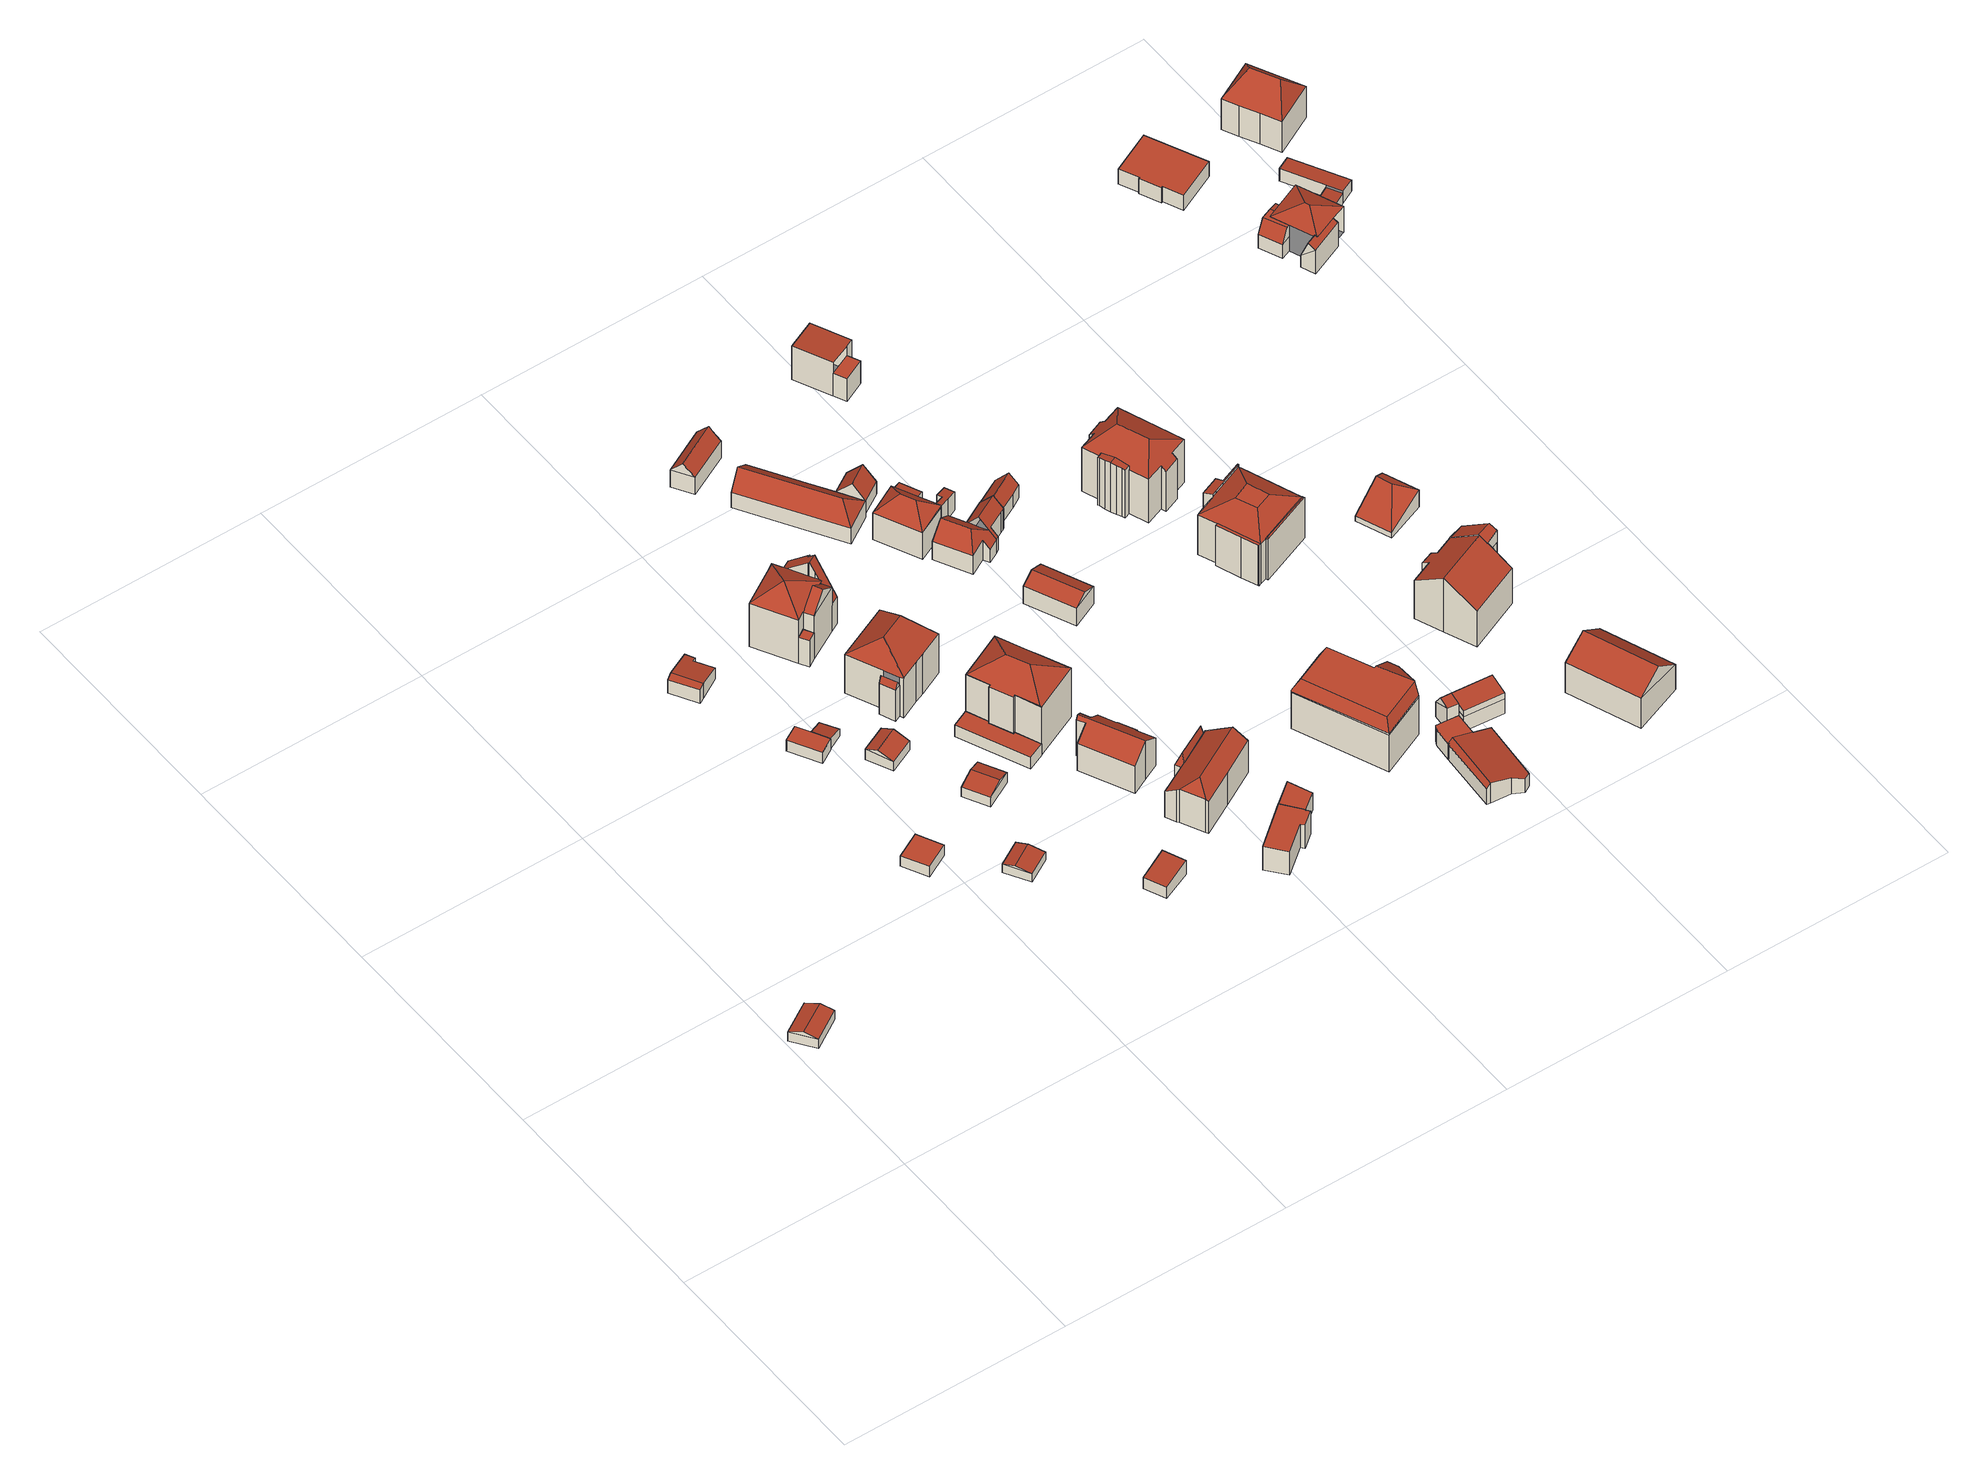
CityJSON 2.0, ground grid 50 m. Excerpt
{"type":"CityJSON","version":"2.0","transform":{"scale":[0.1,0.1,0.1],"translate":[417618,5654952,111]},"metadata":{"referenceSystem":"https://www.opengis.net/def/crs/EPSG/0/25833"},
"CityObjects":{
"building1":{"type":"Building","attributes":{"Dachtyp_tdc":"tdcGableRoof","Gemeindeschluessel":14612000,"Dachneigung":17.39,"QualitaetDacherkennung":81,"Geometrietyp2DReferenz":"3000","measuredHeight":3.39,"function":"31001_9998","roofType":"3100"},"geometry":[{"type":"Solid","lod":"2","boundaries":[[[[0,1,2,3]],[[1,4,5,2]],[[4,6,7,5]],[[6,0,3,7]],[[4,1,8]],[[0,6,9]],[[1,0,9,8]],[[6,4,8,9]],[[3,2,5,7]]]],"semantics":{"surfaces":[{"type":"WallSurface"},{"type":"RoofSurface"},{"type":"GroundSurface"}],"values":[[0,0,0,0,0,0,1,1,2]]}}]},
"building2":{"type":"Building","attributes":{"Dachtyp_tdc":"tdcPolyFlatRoof","Gemeindeschluessel":14612000,"Dachneigung":0,"QualitaetDacherkennung":57,"Geometrietyp2DReferenz":"3000","measuredHeight":2.81,"function":"31001_9998","roofType":"1000"},"geometry":[{"type":"Solid","lod":"2","boundaries":[[[[10,11,12,13]],[[11,14,15,12]],[[14,16,17,15]],[[16,10,13,17]],[[16,14,11,10]],[[13,12,15,17]]]],"semantics":{"surfaces":[{"type":"WallSurface"},{"type":"RoofSurface"},{"type":"GroundSurface"}],"values":[[0,0,0,0,1,2]]}}]},
"building3":{"type":"Building","attributes":{"Dachtyp_tdc":"tdcGableRoof","Gemeindeschluessel":14612000,"Dachneigung":11,"QualitaetDacherkennung":63,"Geometrietyp2DReferenz":"3000","measuredHeight":4.03,"function":"31001_9998","roofType":"3100"},"geometry":[{"type":"Solid","lod":"2","boundaries":[[[[18,19,20,21]],[[19,22,23,20]],[[22,24,25,23]],[[24,26,27,25]],[[26,28,29,27]],[[28,30,31,29]],[[30,32,33,31]],[[32,18,21,33]],[[28,26,24,22,19,18]],[[18,32,30,28]],[[21,20,23,25,27,29,31,33]]]],"semantics":{"surfaces":[{"type":"WallSurface"},{"type":"RoofSurface"},{"type":"GroundSurface"}],"values":[[0,0,0,0,0,0,0,0,1,1,2]]}}]},
"building4":{"type":"Building","attributes":{"Dachtyp_tdc":"tdcPolyFlatRoof","Gemeindeschluessel":14612000,"Dachneigung":0,"QualitaetDacherkennung":0,"Geometrietyp2DReferenz":"3000","BezugspunktDach":"2000","measuredHeight":3,"function":"31001_9998"},"geometry":[{"type":"MultiSurface","lod":"2","boundaries":[[[34,35,36,37,38]],[[38,37,39,40]],[[37,36,41,39]],[[36,35,42,41]],[[35,34,43,42]],[[34,38,40,43]],[[40,39,41,42,43]]],"semantics":{"surfaces":[{"type":"RoofSurface"},{"type":"WallSurface"},{"type":"GroundSurface"}],"values":[0,1,1,1,1,1,2]}}]},
"building5":{"type":"Building","attributes":{"Gemeindeschluessel":14612000,"Dachtyp_tdc":"tdcGableRoof","Dachneigung":10.53,"QualitaetDacherkennung":36,"Geometrietyp2DReferenz":"3000","measuredHeight":2.8,"function":"31001_9998","roofType":"3100"},"geometry":[{"type":"Solid","lod":"2","boundaries":[[[[44,45,46,47]],[[45,48,49,46]],[[48,50,51,49]],[[50,44,47,51]],[[48,45,52]],[[44,50,53]],[[45,44,53,52]],[[50,48,52,53]],[[47,46,49,51]]]],"semantics":{"surfaces":[{"type":"WallSurface"},{"type":"RoofSurface"},{"type":"GroundSurface"}],"values":[[0,0,0,0,0,0,1,1,2]]}}]},
"building6":{"type":"Building","attributes":{"Dachtyp_tdc":"tdcPolyFlatRoof","Gemeindeschluessel":14612000,"Dachneigung":16.81,"QualitaetDacherkennung":80,"Geometrietyp2DReferenz":"3000","measuredHeight":2.91,"function":"31001_9998","roofType":"2100"},"geometry":[{"type":"Solid","lod":"2","boundaries":[[[[54,55,56,57]],[[55,58,59,56]],[[58,60,61,59]],[[60,54,57,61]],[[60,58,55,54]],[[57,56,59,61]]]],"semantics":{"surfaces":[{"type":"WallSurface"},{"type":"RoofSurface"},{"type":"GroundSurface"}],"values":[[0,0,0,0,1,2]]}}]},
"building7":{"type":"Building","attributes":{"Dachtyp_tdc":"tdcGableRoof","Gemeindeschluessel":14612000,"Dachneigung":22.8,"QualitaetDacherkennung":44,"Geometrietyp2DReferenz":"3000","measuredHeight":3.9,"function":"31001_9998","roofType":"3100"},"geometry":[{"type":"Solid","lod":"2","boundaries":[[[[62,63,64,65]],[[63,66,67,64]],[[66,68,69,67]],[[68,62,65,69]],[[66,63,70]],[[62,68,71]],[[63,62,71,70]],[[68,66,70,71]],[[65,64,67,69]]]],"semantics":{"surfaces":[{"type":"WallSurface"},{"type":"RoofSurface"},{"type":"GroundSurface"}],"values":[[0,0,0,0,0,0,1,1,2]]}}]},
"building8":{"type":"Building","attributes":{"Dachtyp_tdc":"tdcGableRoof","Gemeindeschluessel":14612000,"Dachneigung":14.69,"QualitaetDacherkennung":75,"Geometrietyp2DReferenz":"3000","measuredHeight":3.52,"function":"31001_9998","roofType":"3100"},"geometry":[{"type":"Solid","lod":"2","boundaries":[[[[72,73,74,75]],[[73,76,77,74]],[[76,78,79,77]],[[78,72,75,79]],[[76,73,80]],[[72,78,81]],[[73,72,81,80]],[[78,76,80,81]],[[75,74,77,79]]]],"semantics":{"surfaces":[{"type":"WallSurface"},{"type":"RoofSurface"},{"type":"GroundSurface"}],"values":[[0,0,0,0,0,0,1,1,2]]}}]},
"building9":{"type":"Building","attributes":{"Dachtyp_tdc":"tdcPolyFlatRoof","Gemeindeschluessel":14612000,"Dachneigung":6.53,"QualitaetDacherkennung":63,"Geometrietyp2DReferenz":"3000","measuredHeight":3.85,"function":"31001_9998","roofType":"2100"},"geometry":[{"type":"Solid","lod":"2","boundaries":[[[[82,83,84,85]],[[83,86,87,84]],[[86,88,89,87]],[[88,82,85,89]],[[88,86,83,82]],[[85,84,87,89]]]],"semantics":{"surfaces":[{"type":"WallSurface"},{"type":"RoofSurface"},{"type":"GroundSurface"}],"values":[[0,0,0,0,1,2]]}}]},
"building10":{"type":"Building","attributes":{"Dachtyp_tdc":"tdcPolyFlatRoof","Gemeindeschluessel":14612000,"Dachneigung":0,"QualitaetDacherkennung":29,"Geometrietyp2DReferenz":"3000","measuredHeight":7.11,"function":"31001_9998","roofType":"1000"},"geometry":[{"type":"Solid","lod":"2","boundaries":[[[[90,91,92,93]],[[91,94,95,92]],[[94,96,97,95]],[[96,90,93,97]],[[96,94,91,90]],[[93,92,95,97]]]],"semantics":{"surfaces":[{"type":"WallSurface"},{"type":"RoofSurface"},{"type":"GroundSurface"}],"values":[[0,0,0,0,1,2]]}}]},
"building11":{"type":"Building","attributes":{"Gemeindeschluessel":14612000,"Geometrietyp2DReferenz":"3000","function":"31001_9998","roofType":"9999"},"children":["building11-1","building11-2","building11-3"]},
"building11-1":{"type":"BuildingPart","attributes":{"Dachtyp_tdc":"tdcGableRoof","Dachneigung":63.94,"QualitaetDacherkennung":24,"Geometrietyp2DReferenz":"3000","measuredHeight":16.42,"roofType":"3100"},"parents":["building11"],"geometry":[{"type":"MultiSurface","lod":"2","boundaries":[[[98,99,100,101]],[[99,102,103,100]],[[102,104,105,103]],[[104,106,107,105]],[[108,109,110,111]],[[109,98,101,110]],[[112,113,114,106,104,102]],[[102,99,98,109,108,115,112]],[[101,100,103,105,107,116,117,111,110]]],"semantics":{"surfaces":[{"type":"WallSurface"},{"type":"RoofSurface"},{"type":"GroundSurface"}],"values":[0,0,0,0,0,0,1,1,2]}}]},
"building11-2":{"type":"BuildingPart","attributes":{"Dachtyp_tdc":"tdcTentRoof","Dachneigung":27.92,"QualitaetDacherkennung":42,"Geometrietyp2DReferenz":"3000","measuredHeight":15.48,"roofType":"3500"},"parents":["building11"],"geometry":[{"type":"MultiSurface","lod":"2","boundaries":[[[118,119,120,121]],[[119,122,123,120]],[[122,124,108,111,123]],[[125,126,92,95,127]],[[126,118,121,92]],[[118,126,128]],[[122,119,118,128]],[[129,113,130,115,124,122,128]],[[126,125,131,132,129,128]],[[121,120,123,111,117,116,95,92]]],"semantics":{"surfaces":[{"type":"WallSurface"},{"type":"RoofSurface"},{"type":"GroundSurface"}],"values":[0,0,0,0,0,1,1,1,1,2]}}]},
"building11-3":{"type":"BuildingPart","attributes":{"Dachtyp_tdc":"tdcGableRoof","Dachneigung":40.7,"QualitaetDacherkennung":49,"Geometrietyp2DReferenz":"3000","measuredHeight":14.95,"roofType":"3100"},"parents":["building11"],"geometry":[{"type":"MultiSurface","lod":"2","boundaries":[[[133,127,95,97]],[[134,133,97,107,106]],[[133,134,135]],[[127,133,135,136,131]],[[134,137,132,136,135]],[[97,95,116,107]]],"semantics":{"surfaces":[{"type":"WallSurface"},{"type":"RoofSurface"},{"type":"GroundSurface"}],"values":[0,0,0,1,1,2]}}]},
"building12":{"type":"Building","attributes":{"Dachtyp_tdc":"tdcPolyFlatRoof","Gemeindeschluessel":14612000,"Dachneigung":0,"QualitaetDacherkennung":62,"Geometrietyp2DReferenz":"3000","measuredHeight":3.08,"function":"31001_9998","roofType":"1000"},"geometry":[{"type":"Solid","lod":"2","boundaries":[[[[138,139,140,141]],[[139,142,143,140]],[[142,144,145,143]],[[144,146,147,145]],[[146,148,149,147]],[[148,150,151,149]],[[150,152,153,151]],[[152,138,141,153]],[[152,150,148,146,144,142,139,138]],[[141,140,143,145,147,149,151,153]]]],"semantics":{"surfaces":[{"type":"WallSurface"},{"type":"RoofSurface"},{"type":"GroundSurface"}],"values":[[0,0,0,0,0,0,0,0,1,2]]}}]},
"building13":{"type":"Building","attributes":{"Gemeindeschluessel":14612000,"Geometrietyp2DReferenz":"3000","function":"31001_9998","roofType":"9999"},"children":["building13-1","building13-2"]},
"building13-1":{"type":"BuildingPart","attributes":{"Dachtyp_tdc":"tdcFreeFormRoof","Dachneigung":63.23,"QualitaetDacherkennung":19,"Geometrietyp2DReferenz":"3000","measuredHeight":9.74,"roofType":"5000"},"parents":["building13"],"geometry":[{"type":"MultiSurface","lod":"2","boundaries":[[[154,155,156,157]],[[155,158,159,156]],[[158,160,161,159]],[[162,158,155,163]],[[154,160,162,163]],[[158,162,160]],[[154,163,155]],[[156,159,161,157]]],"semantics":{"surfaces":[{"type":"WallSurface"},{"type":"RoofSurface"},{"type":"GroundSurface"}],"values":[0,0,0,1,1,0,0,2]}}]},
"building13-2":{"type":"BuildingPart","attributes":{"Dachtyp_tdc":"tdcHipRoof","Dachneigung":37.98,"QualitaetDacherkennung":65,"Geometrietyp2DReferenz":"3000","measuredHeight":15.28,"roofType":"3200"},"parents":["building13"],"geometry":[{"type":"MultiSurface","lod":"2","boundaries":[[[164,165,157,166]],[[165,154,157]],[[167,161,160]],[[167,168,169,161]],[[168,170,171,169]],[[170,172,173,171]],[[172,174,175,173]],[[174,176,177,175]],[[176,164,166,177]],[[168,167,165,164,178]],[[172,170,179]],[[164,176,174,172,179,178]],[[166,157,161,169,171,173,175,177]],[[170,168,178,179]]],"semantics":{"surfaces":[{"type":"WallSurface"},{"type":"RoofSurface"},{"type":"GroundSurface"}],"values":[0,0,0,0,0,0,0,0,0,1,1,1,2,1]}}]},
"building14":{"type":"Building","attributes":{"Dachtyp_tdc":"tdcFreeFormRoof","Gemeindeschluessel":14612000,"Dachneigung":30.88,"QualitaetDacherkennung":54,"Geometrietyp2DReferenz":"3000","measuredHeight":16.3,"function":"31001_9998","roofType":"5000"},"geometry":[{"type":"Solid","lod":"2","boundaries":[[[[180,181,182]],[[183,184,185]],[[186,187,188]],[[189,190,191,192,193,194,195,196,197,198,199,200,201]],[[202,187,190,189]],[[187,186,191,190]],[[186,203,192,191]],[[203,204,193,192]],[[204,205,194,193]],[[205,206,195,194]],[[206,207,196,195]],[[207,181,197,196]],[[181,180,198,197]],[[180,184,199,198]],[[184,183,200,199]],[[183,208,201,200]],[[208,202,189,201]],[[209,206,205,204,203,186,188]],[[180,182,210,185,184]],[[208,183,185,210,209,188,187,202]],[[181,207,206,209,210,182]]]],"semantics":{"surfaces":[{"type":"WallSurface"},{"type":"GroundSurface"},{"type":"RoofSurface"}],"values":[[0,0,0,1,0,0,0,0,0,0,0,0,0,0,0,0,0,2,2,2,2]]}}]},
"building15":{"type":"Building","attributes":{"Dachtyp_tdc":"tdcGableRoof","Gemeindeschluessel":14612000,"Dachneigung":36.95,"QualitaetDacherkennung":58,"Geometrietyp2DReferenz":"3000","measuredHeight":10.28,"function":"31001_9998","roofType":"3100"},"geometry":[{"type":"Solid","lod":"2","boundaries":[[[[211,212,213,214]],[[212,215,216,213]],[[215,217,218,216]],[[217,219,220,218]],[[219,221,222,220]],[[221,223,224,222]],[[223,225,226,224]],[[225,227,228,226]],[[227,229,230,228]],[[229,231,232,230]],[[231,233,234,232]],[[233,235,236,234]],[[235,237,238,236]],[[237,239,240,238]],[[239,211,214,240]],[[235,233,231,229,227,225]],[[225,223,221,219,217,215,212,211,239,237,235]],[[214,213,216,218,220,222,224,226,228,230,232,234,236,238,240]]]],"semantics":{"surfaces":[{"type":"WallSurface"},{"type":"RoofSurface"},{"type":"GroundSurface"}],"values":[[0,0,0,0,0,0,0,0,0,0,0,0,0,0,0,1,1,2]]}}]},
"building16":{"type":"Building","attributes":{"Dachtyp_tdc":"tdcPolyFlatRoof","Gemeindeschluessel":14612000,"Dachneigung":0,"QualitaetDacherkennung":79,"Geometrietyp2DReferenz":"3000","measuredHeight":6.33,"function":"31001_9998","roofType":"1000"},"geometry":[{"type":"Solid","lod":"2","boundaries":[[[[241,242,243,244]],[[242,245,246,243]],[[245,247,248,246]],[[247,249,250,248]],[[249,251,252,250]],[[251,253,254,252]],[[253,255,256,254]],[[255,241,244,256]],[[255,253,251,249,247,245,242,241]],[[244,243,246,248,250,252,254,256]]]],"semantics":{"surfaces":[{"type":"WallSurface"},{"type":"RoofSurface"},{"type":"GroundSurface"}],"values":[[0,0,0,0,0,0,0,0,1,2]]}}]},
"building17":{"type":"Building","attributes":{"Dachtyp_tdc":"tdcGableAndHippedGRoof","Gemeindeschluessel":14612000,"Dachneigung":33.5,"QualitaetDacherkennung":48,"Geometrietyp2DReferenz":"3000","measuredHeight":10.66,"function":"31001_9998","roofType":"9999"},"geometry":[{"type":"Solid","lod":"2","boundaries":[[[[257,258,259,260]],[[258,261,262,259]],[[261,263,264,262]],[[263,265,266,264]],[[265,267,268,266]],[[267,269,270,268]],[[269,271,272,270]],[[271,273,274,272]],[[273,275,276,274]],[[275,277,278,276]],[[277,257,260,278]],[[273,271,279]],[[271,269,267,265,263,279]],[[263,261,258,257,277,275,273,279]],[[260,259,262,264,266,268,270,272,274,276,278]]]],"semantics":{"surfaces":[{"type":"WallSurface"},{"type":"RoofSurface"},{"type":"GroundSurface"}],"values":[[0,0,0,0,0,0,0,0,0,0,0,1,1,1,2]]}}]},
"building18":{"type":"Building","attributes":{"Dachtyp_tdc":"tdcFreeFormRoof","Gemeindeschluessel":14612000,"Dachneigung":69.47,"QualitaetDacherkennung":16,"Geometrietyp2DReferenz":"3000","measuredHeight":7.07,"function":"31001_9998","roofType":"5000"},"geometry":[{"type":"Solid","lod":"2","boundaries":[[[[280,281,282,283]],[[281,284,285,282]],[[284,286,287,285]],[[286,280,283,287]],[[288,286,284]],[[289,288,284,281]],[[289,281,280]],[[288,289,280,286]],[[283,282,285,287]]]],"semantics":{"surfaces":[{"type":"WallSurface"},{"type":"RoofSurface"},{"type":"GroundSurface"}],"values":[[0,0,0,0,0,1,1,1,2]]}}]},
"building19":{"type":"Building","attributes":{"Dachtyp_tdc":"tdcPolyFlatRoof","Gemeindeschluessel":14612000,"Dachneigung":0,"QualitaetDacherkennung":73,"Geometrietyp2DReferenz":"3000","measuredHeight":4.65,"function":"31001_9998","roofType":"1000"},"geometry":[{"type":"Solid","lod":"2","boundaries":[[[[290,291,292,293]],[[291,294,295,292]],[[294,296,297,295]],[[296,290,293,297]],[[296,294,291,290]],[[293,292,295,297]]]],"semantics":{"surfaces":[{"type":"WallSurface"},{"type":"RoofSurface"},{"type":"GroundSurface"}],"values":[[0,0,0,0,1,2]]}}]},
"building20":{"type":"Building","attributes":{"Dachtyp_tdc":"tdcFreeFormRoof","Gemeindeschluessel":14612000,"Dachneigung":47.33,"QualitaetDacherkennung":74,"Geometrietyp2DReferenz":"3000","measuredHeight":7.15,"function":"31001_9998","roofType":"5000"},"geometry":[{"type":"Solid","lod":"2","boundaries":[[[[298,299,300,301]],[[299,302,303,300]],[[302,304,305,303]],[[304,306,307,305]],[[306,298,301,307]],[[308,309,299,298]],[[306,304,302,309,308]],[[302,299,309]],[[298,306,308]],[[301,300,303,305,307]]]],"semantics":{"surfaces":[{"type":"WallSurface"},{"type":"RoofSurface"},{"type":"GroundSurface"}],"values":[[0,0,0,0,0,1,1,0,0,2]]}}]},
"building21":{"type":"Building","attributes":{"Dachtyp_tdc":"tdcFreeFormRoof","Gemeindeschluessel":14612000,"Dachneigung":40.82,"QualitaetDacherkennung":77,"Geometrietyp2DReferenz":"3000","measuredHeight":7.96,"function":"31001_9998","roofType":"5000"},"geometry":[{"type":"Solid","lod":"2","boundaries":[[[[310,311,312,313]],[[311,314,315,312]],[[314,316,317,315]],[[316,318,319,317]],[[318,320,321,319]],[[320,322,323,321]],[[322,310,313,323]],[[320,324,322]],[[324,320,318,316,314,311,325]],[[322,324,325,310]],[[311,310,325]],[[313,312,315,317,319,321,323]]]],"semantics":{"surfaces":[{"type":"WallSurface"},{"type":"RoofSurface"},{"type":"GroundSurface"}],"values":[[0,0,0,0,0,0,0,1,1,1,0,2]]}}]},
"building22":{"type":"Building","attributes":{"Dachtyp_tdc":"tdcFreeFormRoof","Gemeindeschluessel":14612000,"Dachneigung":36.44,"QualitaetDacherkennung":80,"Geometrietyp2DReferenz":"3000","measuredHeight":10.14,"function":"31001_9998","roofType":"5000"},"geometry":[{"type":"Solid","lod":"2","boundaries":[[[[326,327,328,329]],[[327,330,331,328]],[[330,332,333,331]],[[332,334,335,333]],[[334,336,337,335]],[[336,326,329,337]],[[338,336,339]],[[340,341,342,334]],[[334,342,339,336]],[[342,341,343,344,338,339]],[[326,338,344,327]],[[327,344,343,330]],[[330,343,341,340,332]],[[332,340,334]],[[336,338,326]],[[329,328,331,333,335,337]]]],"semantics":{"surfaces":[{"type":"WallSurface"},{"type":"RoofSurface"},{"type":"GroundSurface"}],"values":[[0,0,0,0,0,0,1,1,1,1,0,0,0,0,0,2]]}}]},
"building23":{"type":"Building","attributes":{"Dachtyp_tdc":"tdcGableRoof","Gemeindeschluessel":14612000,"Dachneigung":47.42,"QualitaetDacherkennung":78,"Geometrietyp2DReferenz":"3000","measuredHeight":6.82,"function":"31001_9998","roofType":"3100"},"geometry":[{"type":"Solid","lod":"2","boundaries":[[[[345,346,347,348]],[[346,349,350,347]],[[349,351,352,350]],[[351,345,348,352]],[[349,346,353]],[[345,351,354]],[[346,345,354,353]],[[351,349,353,354]],[[348,347,350,352]]]],"semantics":{"surfaces":[{"type":"WallSurface"},{"type":"RoofSurface"},{"type":"GroundSurface"}],"values":[[0,0,0,0,0,0,1,1,2]]}}]},
"building24":{"type":"Building","attributes":{"Dachtyp_tdc":"tdcGableRoof","Gemeindeschluessel":14612000,"Dachneigung":26.02,"QualitaetDacherkennung":83,"Geometrietyp2DReferenz":"3000","measuredHeight":6.2,"function":"31001_9998","roofType":"3100"},"geometry":[{"type":"Solid","lod":"2","boundaries":[[[[355,356,357,358]],[[356,359,360,357]],[[359,361,362,360]],[[361,355,358,362]],[[359,356,363]],[[355,361,364]],[[356,355,364,363]],[[361,359,363,364]],[[358,357,360,362]]]],"semantics":{"surfaces":[{"type":"WallSurface"},{"type":"RoofSurface"},{"type":"GroundSurface"}],"values":[[0,0,0,0,0,0,1,1,2]]}}]},
"building25":{"type":"Building","attributes":{"Gemeindeschluessel":14612000,"Geometrietyp2DReferenz":"3000","function":"31001_9998","roofType":"9999"},"children":["building25-1","building25-2"]},
"building25-1":{"type":"BuildingPart","attributes":{"Dachtyp_tdc":"tdcGableRoof","Dachneigung":49.21,"QualitaetDacherkennung":75,"Geometrietyp2DReferenz":"3000","measuredHeight":7.86,"roofType":"3100"},"parents":["building25"],"geometry":[{"type":"MultiSurface","lod":"2","boundaries":[[[365,366,367,368]],[[366,369,370,367]],[[369,371,372,373,370]],[[374,375,376,377]],[[375,378,379,376]],[[378,380,381,379]],[[380,382,383,381]],[[382,365,368,383]],[[378,375,374,384,385]],[[385,371,369,366,365,382,380,378]],[[368,367,370,373,386,387,377,376,379,381,383]]],"semantics":{"surfaces":[{"type":"WallSurface"},{"type":"RoofSurface"},{"type":"GroundSurface"}],"values":[0,0,0,0,0,0,0,0,1,1,2]}}]},
"building25-2":{"type":"BuildingPart","attributes":{"Dachtyp_tdc":"tdcHipAndGableRoof","Dachneigung":39.38,"QualitaetDacherkennung":63,"Geometrietyp2DReferenz":"3000","measuredHeight":7.77,"roofType":"5000"},"parents":["building25"],"geometry":[{"type":"MultiSurface","lod":"2","boundaries":[[[388,389,374,377,390]],[[372,391,392,373]],[[391,393,394,392]],[[393,395,396,394]],[[395,397,398,396]],[[397,399,400,398]],[[399,388,390,400]],[[395,393,391,372,401,402]],[[401,403,384,389,388,399,402]],[[399,397,395,402]],[[390,377,387,386,373,392,394,396,398,400]]],"semantics":{"surfaces":[{"type":"WallSurface"},{"type":"RoofSurface"},{"type":"GroundSurface"}],"values":[0,0,0,0,0,0,0,1,1,1,2]}}]},
"building26":{"type":"Building","attributes":{"Dachtyp_tdc":"tdcPolyFlatRoof","Gemeindeschluessel":14612000,"Dachneigung":8.58,"QualitaetDacherkennung":50,"Geometrietyp2DReferenz":"3000","measuredHeight":4.53,"function":"31001_9998","roofType":"2100"},"geometry":[{"type":"Solid","lod":"2","boundaries":[[[[404,405,406,407]],[[405,408,409,406]],[[408,410,411,409]],[[410,404,407,411]],[[410,408,405,404]],[[407,406,409,411]]]],"semantics":{"surfaces":[{"type":"WallSurface"},{"type":"RoofSurface"},{"type":"GroundSurface"}],"values":[[0,0,0,0,1,2]]}}]},
"building27":{"type":"Building","attributes":{"Dachtyp_tdc":"tdcPolyFlatRoof","Gemeindeschluessel":14612000,"Dachneigung":10.78,"QualitaetDacherkennung":35,"Geometrietyp2DReferenz":"3000","measuredHeight":5.92,"function":"31001_9998","roofType":"2100"},"geometry":[{"type":"Solid","lod":"2","boundaries":[[[[412,413,414,415]],[[413,416,417,414]],[[416,418,419,417]],[[418,420,421,419]],[[420,422,423,421]],[[422,424,425,423]],[[424,412,415,425]],[[424,422,420,418,416,413,412]],[[415,414,417,419,421,423,425]]]],"semantics":{"surfaces":[{"type":"WallSurface"},{"type":"RoofSurface"},{"type":"GroundSurface"}],"values":[[0,0,0,0,0,0,0,1,2]]}}]},
"building28":{"type":"Building","attributes":{"Dachtyp_tdc":"tdcFreeFormRoof","Gemeindeschluessel":14612000,"Dachneigung":0.291,"QualitaetDacherkennung":63,"Geometrietyp2DReferenz":"3000","measuredHeight":12.71,"function":"31001_9998","roofType":"5000"},"geometry":[{"type":"Solid","lod":"2","boundaries":[[[[426,427,428,429]],[[427,430,431,428]],[[430,432,433,431]],[[432,434,435,433]],[[434,436,437,435]],[[436,438,439,437]],[[438,440,441,439]],[[440,442,443,441]],[[442,444,445,443]],[[444,446,447,445]],[[446,426,429,447]],[[448,449,450,451]],[[450,449,452,453,454]],[[455,427,453,452]],[[456,457,458,459]],[[456,459,460,455,452,449,448]],[[427,455,460,430]],[[430,460,459,432]],[[438,456,448,440]],[[432,459,458,434]],[[434,458,457,436]],[[436,457,456,438]],[[446,454,453,426]],[[444,450,454,446]],[[426,453,427]],[[440,448,451,442]],[[442,451,450,444]],[[429,428,431,433,435,437,439,441,443,445,447]]]],"semantics":{"surfaces":[{"type":"WallSurface"},{"type":"RoofSurface"},{"type":"GroundSurface"}],"values":[[0,0,0,0,0,0,0,0,0,0,0,1,1,1,1,1,0,0,0,0,0,0,0,0,0,0,0,2]]}}]},
"building29":{"type":"Building","attributes":{"Dachtyp_tdc":"tdcFreeFormRoof","Gemeindeschluessel":14612000,"Dachneigung":49.95,"QualitaetDacherkennung":79,"Geometrietyp2DReferenz":"3000","measuredHeight":5.89,"function":"31001_9998","roofType":"5000"},"geometry":[{"type":"Solid","lod":"2","boundaries":[[[[461,462,463,464]],[[462,465,466,463]],[[465,467,468,466]],[[467,469,470,468]],[[469,461,464,470]],[[471,472,462,461]],[[467,465,472,471,469]],[[461,469,471]],[[465,462,472]],[[464,463,466,468,470]]]],"semantics":{"surfaces":[{"type":"WallSurface"},{"type":"RoofSurface"},{"type":"GroundSurface"}],"values":[[0,0,0,0,0,1,1,0,0,2]]}}]},
"building30":{"type":"Building","attributes":{"Gemeindeschluessel":14612000,"Geometrietyp2DReferenz":"3000","function":"31001_9998","roofType":"9999"},"children":["building30-1","building30-2"]},
"building30-1":{"type":"BuildingPart","attributes":{"Dachtyp_tdc":"tdcPolyFlatRoof","Dachneigung":0,"QualitaetDacherkennung":0,"Geometrietyp2DReferenz":"3000","measuredHeight":4.11,"roofType":"9999"},"parents":["building30"],"geometry":[{"type":"MultiSurface","lod":"2","boundaries":[[[473,474,475,476,477,478,479,480]],[[478,477,481,482,483]],[[477,476,484,481]],[[476,475,485,484]],[[475,474,486,485]],[[474,473,487,486]],[[473,480,488,487]],[[488,489,482,481,484,485,486,487]],[[489,488,480,479]],[[483,482,489,479,478]]],"semantics":{"surfaces":[{"type":"RoofSurface"},{"type":"WallSurface"},{"type":"GroundSurface"},{"type":"ClosureSurface","isClosure":"1","QuelleClosure":"LoD1Solid"}],"values":[0,1,1,1,1,1,1,2,3,3]}}]},
"building30-2":{"type":"BuildingPart","attributes":{"Dachtyp_tdc":"tdcGableRoof","Dachneigung":13.43,"QualitaetDacherkennung":46,"Geometrietyp2DReferenz":"3000","measuredHeight":5.36,"roofType":"3100"},"parents":["building30"],"geometry":[{"type":"MultiSurface","lod":"2","boundaries":[[[490,491,492,488,480]],[[493,494,495,496]],[[491,497,498,492]],[[497,499,500,498]],[[499,493,496,500]],[[494,501,502,495]],[[501,483,482,502]],[[494,493,499,497,491,490,503]],[[503,478,483,501,494]],[[489,488,492,498,500,496,495,502,482]]],"semantics":{"surfaces":[{"type":"WallSurface"},{"type":"RoofSurface"},{"type":"GroundSurface"}],"values":[0,0,0,0,0,0,0,1,1,2]}}]},
"building31":{"type":"Building","attributes":{"Gemeindeschluessel":14612000,"Geometrietyp2DReferenz":"3000","function":"31001_9998","roofType":"9999"},"children":["building31-1","building31-2"]},
"building31-1":{"type":"BuildingPart","attributes":{"Dachtyp_tdc":"tdcPolyFlatRoof","Dachneigung":0,"QualitaetDacherkennung":56,"Geometrietyp2DReferenz":"3000","measuredHeight":6.06,"roofType":"1000"},"parents":["building31"],"geometry":[{"type":"MultiSurface","lod":"2","boundaries":[[[504,505,506,507]],[[505,508,509,506]],[[508,510,511,509]],[[510,508,505,504]],[[507,506,509,511]]],"semantics":{"surfaces":[{"type":"WallSurface"},{"type":"RoofSurface"},{"type":"GroundSurface"}],"values":[0,0,0,1,2]}}]},
"building31-2":{"type":"BuildingPart","attributes":{"Dachtyp_tdc":"tdcPolyFlatRoof","Dachneigung":3.05,"QualitaetDacherkennung":49,"Geometrietyp2DReferenz":"3000","measuredHeight":8.91,"roofType":"2100"},"parents":["building31"],"geometry":[{"type":"MultiSurface","lod":"2","boundaries":[[[512,513,504,507,514]],[[515,516,517,511,510]],[[516,518,519,517]],[[518,512,514,519]],[[518,516,515,513,512]],[[514,507,511,517,519]]],"semantics":{"surfaces":[{"type":"WallSurface"},{"type":"RoofSurface"},{"type":"GroundSurface"}],"values":[0,0,0,0,1,2]}}]},
"building32":{"type":"Building","attributes":{"Gemeindeschluessel":14612000,"Geometrietyp2DReferenz":"3000","function":"31001_9998","roofType":"9999"},"children":["building32-1","building32-2"]},
"building32-1":{"type":"BuildingPart","attributes":{"Dachtyp_tdc":"tdcGableRoof","Dachneigung":56.91,"QualitaetDacherkennung":86,"Geometrietyp2DReferenz":"3000","measuredHeight":6.34,"roofType":"3100"},"parents":["building32"],"geometry":[{"type":"MultiSurface","lod":"2","boundaries":[[[520,521,522,523,524]],[[525,526,527,528,529]],[[526,520,524,527]],[[520,526,530]],[[521,520,530,531]],[[526,525,531,530]],[[524,523,528,527]]],"semantics":{"surfaces":[{"type":"WallSurface"},{"type":"RoofSurface"},{"type":"GroundSurface"}],"values":[0,0,0,0,1,1,2]}}]},
"building32-2":{"type":"BuildingPart","attributes":{"Dachtyp_tdc":"tdcGableRoof","Dachneigung":11.47,"QualitaetDacherkennung":86,"Geometrietyp2DReferenz":"3000","measuredHeight":6.34,"roofType":"3100"},"parents":["building32"],"geometry":[{"type":"MultiSurface","lod":"2","boundaries":[[[532,533,534,535]],[[533,536,537,534]],[[536,529,528,537]],[[522,532,535,523]],[[522,538,531,539,532]],[[540,539,531,525,541]],[[536,541,525,529]],[[533,540,541,536]],[[532,539,540,533]],[[535,534,537,528,523]]],"semantics":{"surfaces":[{"type":"WallSurface"},{"type":"RoofSurface"},{"type":"GroundSurface"}],"values":[0,0,0,0,1,1,0,0,0,2]}}]},
"building33":{"type":"Building","attributes":{"Gemeindeschluessel":14612000,"Geometrietyp2DReferenz":"3000","function":"31001_9998","roofType":"9999"},"children":["building33-1","building33-2"]},
"building33-1":{"type":"BuildingPart","attributes":{"Dachtyp_tdc":"tdcHipRoof","Dachneigung":28.73,"QualitaetDacherkennung":54,"Geometrietyp2DReferenz":"3000","measuredHeight":15.04,"roofType":"3200"},"parents":["building33"],"geometry":[{"type":"MultiSurface","lod":"2","boundaries":[[[542,543,544,545]],[[543,546,547,544]],[[546,548,549,547]],[[548,550,551,549]],[[550,552,553,551]],[[552,554,555,553]],[[554,556,557,555]],[[556,558,559,557]],[[558,560,561,559]],[[560,562,563,561]],[[562,564,565,563]],[[564,566,567,565]],[[566,568,569,567]],[[554,552,550,548,546,543,570]],[[566,564,562,560,558,556,571]],[[543,542,572,568,566,571,570]],[[556,554,570,571]],[[545,544,547,549,551,553,555,557,559,561,563,565,567,569,573]]],"semantics":{"surfaces":[{"type":"WallSurface"},{"type":"RoofSurface"},{"type":"GroundSurface"}],"values":[0,0,0,0,0,0,0,0,0,0,0,0,0,1,1,1,1,2]}}]},
"building33-2":{"type":"BuildingPart","attributes":{"Dachtyp_tdc":"tdcFreeFormRoof","Dachneigung":10.16,"QualitaetDacherkennung":72,"Geometrietyp2DReferenz":"3000","measuredHeight":13.38,"roofType":"5000"},"parents":["building33"],"geometry":[{"type":"MultiSurface","lod":"2","boundaries":[[[574,575,576,577]],[[575,578,579,576]],[[578,580,545,579]],[[580,542,545]],[[581,582,583,569,568]],[[582,584,585,583]],[[584,586,587,585]],[[586,588,589,587]],[[588,590,591,589]],[[590,574,577,591]],[[588,586,584,582,581,592]],[[592,580,578,575,574,590,588]],[[577,576,579,545,573,569,583,585,587,589,591]]],"semantics":{"surfaces":[{"type":"WallSurface"},{"type":"RoofSurface"},{"type":"GroundSurface"}],"values":[0,0,0,0,0,0,0,0,0,0,1,1,2]}}]},
"building34":{"type":"Building","attributes":{"Gemeindeschluessel":14612000,"Geometrietyp2DReferenz":"3000","function":"31001_9998","roofType":"9999"},"children":["building34-1","building34-2","building34-3","building34-4"]},
"building34-1":{"type":"BuildingPart","attributes":{"Dachtyp_tdc":"tdcPolyFlatRoof","Dachneigung":0,"QualitaetDacherkennung":38,"Geometrietyp2DReferenz":"3000","measuredHeight":10.89,"roofType":"1000"},"parents":["building34"],"geometry":[{"type":"MultiSurface","lod":"2","boundaries":[[[593,594,595,596,597,598]],[[599,600,594,593,601]],[[600,602,595,594]],[[602,603,596,595]],[[603,604,597,596]],[[604,605,606,598,597]],[[605,604,603,602,600,599]]],"semantics":{"surfaces":[{"type":"GroundSurface"},{"type":"WallSurface"},{"type":"RoofSurface"}],"values":[0,1,1,1,1,1,2]}}]},
"building34-2":{"type":"BuildingPart","attributes":{"Dachtyp_tdc":"tdcPolyFlatRoof","Dachneigung":17.33,"QualitaetDacherkennung":40,"Geometrietyp2DReferenz":"3000","measuredHeight":11.61,"roofType":"2100"},"parents":["building34"],"geometry":[{"type":"MultiSurface","lod":"2","boundaries":[[[607,608,609,610]],[[608,611,612,609]],[[611,613,614,612]],[[613,615,616,617,614]],[[618,607,610,619,620]],[[618,615,613,611,608,607]],[[610,609,612,614,617,619]]],"semantics":{"surfaces":[{"type":"WallSurface"},{"type":"RoofSurface"},{"type":"GroundSurface"}],"values":[0,0,0,0,0,1,2]}}]},
"building34-3":{"type":"BuildingPart","attributes":{"Dachtyp_tdc":"tdcFreeFormRoof","Dachneigung":30.93,"QualitaetDacherkennung":19,"Geometrietyp2DReferenz":"3000","measuredHeight":11.18,"roofType":"5000"},"parents":["building34"],"geometry":[{"type":"MultiSurface","lod":"2","boundaries":[[[621,622,623,624,625]],[[622,626,627,623]],[[626,628,629,630,627]],[[631,628,626]],[[632,631,626,622]],[[632,622,621]],[[631,632,621,628]],[[624,623,627,630]]],"semantics":{"surfaces":[{"type":"WallSurface"},{"type":"RoofSurface"},{"type":"GroundSurface"}],"values":[0,0,0,1,1,1,1,2]}}]},
"building34-4":{"type":"BuildingPart","attributes":{"Dachtyp_tdc":"tdcCutTentRoof","Dachneigung":25.05,"QualitaetDacherkennung":57,"Geometrietyp2DReferenz":"3000","measuredHeight":13.28,"roofType":"9999"},"parents":["building34"],"geometry":[{"type":"MultiSurface","lod":"2","boundaries":[[[616,633,634,617]],[[633,635,636,634]],[[635,625,624,636]],[[629,601,593,630]],[[606,637,638,598]],[[637,639,640,638]],[[639,641,642,640]],[[641,620,619,642]],[[625,635,633,616,643,644]],[[601,629,625,644,645]],[[637,606,601,645,646]],[[616,620,641,639,637,646,643]],[[646,645,644,643]],[[619,617,634,636,624,630,593,598,638,640,642]]],"semantics":{"surfaces":[{"type":"WallSurface"},{"type":"RoofSurface"},{"type":"GroundSurface"}],"values":[0,0,0,0,0,0,0,0,1,1,1,1,1,2]}}]},
"building35":{"type":"Building","attributes":{"Gemeindeschluessel":14612000,"Geometrietyp2DReferenz":"3000","function":"31001_9998","roofType":"9999"},"children":["building35-1","building35-2"]},
"building35-1":{"type":"BuildingPart","attributes":{"Dachtyp_tdc":"tdcGableRoof","Dachneigung":34.4,"QualitaetDacherkennung":69,"Geometrietyp2DReferenz":"3000","measuredHeight":14.52,"roofType":"3100"},"parents":["building35"],"geometry":[{"type":"MultiSurface","lod":"2","boundaries":[[[647,648,649,650]],[[648,651,652,649]],[[651,653,654,652]],[[655,647,650,656,657]],[[655,658,659,660]],[[661,662,659,658,663,664]],[[651,661,664,653]],[[648,662,661,651]],[[647,660,659,662,648]],[[655,660,647]],[[650,649,652,654,665,656]]],"semantics":{"surfaces":[{"type":"WallSurface"},{"type":"RoofSurface"},{"type":"GroundSurface"}],"values":[0,0,0,0,1,1,0,0,0,0,2]}}]},
"building35-2":{"type":"BuildingPart","attributes":{"Dachtyp_tdc":"tdcGableRoof","Dachneigung":34.81,"QualitaetDacherkennung":39,"Geometrietyp2DReferenz":"3000","measuredHeight":14.43,"roofType":"3100"},"parents":["building35"],"geometry":[{"type":"MultiSurface","lod":"2","boundaries":[[[666,667,668,669]],[[667,670,671,668]],[[670,672,673,671]],[[672,674,675,673]],[[674,676,677,675]],[[676,678,679,677]],[[678,680,681,679]],[[680,657,656,681]],[[661,652,654,653,664]],[[661,666,669,652]],[[663,682,657,680,678,676,674,672,670]],[[670,667,666,661,664,663]],[[669,668,671,673,675,677,679,681,656,665,654,652]]],"semantics":{"surfaces":[{"type":"WallSurface"},{"type":"RoofSurface"},{"type":"GroundSurface"}],"values":[0,0,0,0,0,0,0,0,0,0,1,1,2]}}]},
"building36":{"type":"Building","attributes":{"Dachtyp_tdc":"tdcGableRoof","Gemeindeschluessel":14612000,"Dachneigung":39.61,"QualitaetDacherkennung":48,"Geometrietyp2DReferenz":"3000","measuredHeight":11.27,"function":"31001_9998","roofType":"3100"},"geometry":[{"type":"Solid","lod":"2","boundaries":[[[[683,684,685,686]],[[684,687,688,685]],[[687,689,690,688]],[[689,683,686,690]],[[687,684,691]],[[683,689,692]],[[684,683,692,691]],[[689,687,691,692]],[[686,685,688,690]]]],"semantics":{"surfaces":[{"type":"WallSurface"},{"type":"RoofSurface"},{"type":"GroundSurface"}],"values":[[0,0,0,0,0,0,1,1,2]]}}]},
"building37":{"type":"Building","attributes":{"Dachtyp_tdc":"tdcHipAndGableRoof","Gemeindeschluessel":14612000,"Dachneigung":30.53,"QualitaetDacherkennung":36,"Geometrietyp2DReferenz":"3000","measuredHeight":5.68,"function":"31001_9998","roofType":"5000"},"geometry":[{"type":"Solid","lod":"2","boundaries":[[[[693,694,695,696]],[[697,698,694,693]],[[698,699,695,694]],[[699,700,696,695]],[[700,697,693,696]],[[699,698,701]],[[697,700,702]],[[698,697,702,701]],[[700,699,701,702]]]],"semantics":{"surfaces":[{"type":"GroundSurface"},{"type":"WallSurface"},{"type":"RoofSurface"}],"values":[[0,1,1,1,1,2,1,2,2]]}}]},
"building38":{"type":"Building","attributes":{"Dachtyp_tdc":"tdcPolyFlatRoof","Gemeindeschluessel":14612000,"Dachneigung":0,"QualitaetDacherkennung":25,"Geometrietyp2DReferenz":"3000","measuredHeight":3.97,"function":"31001_9998","roofType":"1000"},"geometry":[{"type":"Solid","lod":"2","boundaries":[[[[703,704,705,706]],[[704,707,708,705]],[[707,709,710,708]],[[709,711,712,710]],[[711,713,714,712]],[[713,715,716,714]],[[715,717,718,716]],[[717,703,706,718]],[[717,715,713,711,709,707,704,703]],[[706,705,708,710,712,714,716,718]]]],"semantics":{"surfaces":[{"type":"WallSurface"},{"type":"RoofSurface"},{"type":"GroundSurface"}],"values":[[0,0,0,0,0,0,0,0,1,2]]}}]},
"building39":{"type":"Building","attributes":{"Gemeindeschluessel":14612000,"Geometrietyp2DReferenz":"3000","function":"31001_9998","roofType":"9999"},"children":["building39-1","building39-2","building39-3"]},
"building39-1":{"type":"BuildingPart","attributes":{"Dachtyp_tdc":"tdcHipRoof","Dachneigung":24.97,"QualitaetDacherkennung":84,"Geometrietyp2DReferenz":"3000","measuredHeight":9.13,"roofType":"3200"},"parents":["building39"],"geometry":[{"type":"MultiSurface","lod":"2","boundaries":[[[719,720,721,722]],[[723,724,725]],[[721,723,725,722]],[[724,726,719,722,725]],[[727,728,729,730,731,732,733,734]],[[723,721,728,727]]],"semantics":{"surfaces":[{"type":"RoofSurface"},{"type":"GroundSurface"},{"type":"WallSurface"}],"values":[0,0,0,0,1,2]}}]},
"building39-2":{"type":"BuildingPart","attributes":{"Dachtyp_tdc":"tdcFreeFormRoof","Dachneigung":33.35,"QualitaetDacherkennung":31,"Geometrietyp2DReferenz":"3000","measuredHeight":7.39,"roofType":"5000"},"parents":["building39"],"geometry":[{"type":"MultiSurface","lod":"2","boundaries":[[[735,736,737,738]],[[736,739,731,737]],[[740,741,729,720]],[[740,735,738,741]],[[740,720,719,742,743,735]],[[743,742,726,739,736]],[[736,735,743]],[[738,737,731,730,729,741]]],"semantics":{"surfaces":[{"type":"WallSurface"},{"type":"RoofSurface"},{"type":"GroundSurface"}],"values":[0,0,0,0,1,1,0,2]}}]},
"building39-3":{"type":"BuildingPart","attributes":{"Dachtyp_tdc":"tdcFreeFormRoof","Dachneigung":61.84,"QualitaetDacherkennung":33,"Geometrietyp2DReferenz":"3000","measuredHeight":6.87,"roofType":"5000"},"parents":["building39"],"geometry":[{"type":"MultiSurface","lod":"2","boundaries":[[[744,745,746,747]],[[745,748,749,746]],[[748,750,734,749]],[[751,752,753,732]],[[752,754,755,753]],[[754,744,747,755]],[[754,752,756,757]],[[758,759,760,761]],[[762,760,759,757,756,763]],[[751,763,756,752]],[[748,758,761,750]],[[745,759,758,748]],[[744,757,759,745]],[[754,757,744]],[[747,746,749,734,733,732,753,755]]],"semantics":{"surfaces":[{"type":"WallSurface"},{"type":"RoofSurface"},{"type":"GroundSurface"}],"values":[0,0,0,0,0,0,1,1,1,0,0,0,0,0,2]}}]},
"building40":{"type":"Building","attributes":{"Gemeindeschluessel":14612000,"Geometrietyp2DReferenz":"3000","function":"31001_9998","roofType":"9999"},"children":["building40-1","building40-2"]},
"building40-1":{"type":"BuildingPart","attributes":{"Dachtyp_tdc":"tdcPolyFlatRoof","Dachneigung":3.51,"QualitaetDacherkennung":63,"Geometrietyp2DReferenz":"3000","measuredHeight":3.21,"roofType":"2100"},"parents":["building40"],"geometry":[{"type":"MultiSurface","lod":"2","boundaries":[[[764,765,766,767]],[[765,768,769,766]],[[768,770,771,772,769]],[[773,764,767,774,775]],[[773,770,768,765,764]],[[767,766,769,772,774]]],"semantics":{"surfaces":[{"type":"WallSurface"},{"type":"RoofSurface"},{"type":"GroundSurface"}],"values":[0,0,0,0,1,2]}}]},
"building40-2":{"type":"BuildingPart","attributes":{"Dachtyp_tdc":"tdcPolyFlatRoof","Dachneigung":4.25,"QualitaetDacherkennung":79,"Geometrietyp2DReferenz":"3000","measuredHeight":2.82,"roofType":"2100"},"parents":["building40"],"geometry":[{"type":"MultiSurface","lod":"2","boundaries":[[[776,775,774,777]],[[771,778,779,772]],[[778,776,777,779]],[[778,771,775,776]],[[777,774,772,779]]],"semantics":{"surfaces":[{"type":"WallSurface"},{"type":"RoofSurface"},{"type":"GroundSurface"}],"values":[0,0,0,1,2]}}]},
"building41":{"type":"Building","attributes":{"Dachtyp_tdc":"tdcHipRoof","Gemeindeschluessel":14612000,"Dachneigung":47.91,"QualitaetDacherkennung":63,"Geometrietyp2DReferenz":"3000","measuredHeight":13.53,"function":"31001_9998","roofType":"3200"},"geometry":[{"type":"Solid","lod":"2","boundaries":[[[[780,781,782,783]],[[784,785,786,787]],[[785,788,789,786]],[[788,790,791,789]],[[790,780,783,791]],[[781,780,792]],[[785,784,793]],[[780,790,788,785,793,792]],[[784,781,792,793]],[[783,782,787,786,789,791]],[[781,784,787,782]]]],"semantics":{"surfaces":[{"type":"WallSurface"},{"type":"RoofSurface"},{"type":"GroundSurface"}],"values":[[0,0,0,0,0,1,1,1,1,2,0]]}}]}
},
"vertices":[
[108,364,28],[42,323,28],[42,323,3],[108,364,3],[7,372,27],[7,372,3],[74,413,27],[74,413,3],[25,347,37],[92,387,37],
[484,630,30],[511,576,30],[511,576,2],[484,630,2],[458,549,30],[458,549,2],[430,602,30],[430,602,2],
[341,1193,63],[395,1224,51],[395,1224,23],[341,1193,23],[405,1205,51],[405,1205,23],[397,1200,53],[397,1200,23],[419,1162,53],[419,1162,23],[374,1136,63],[374,1136,23],[361,1129,59],[361,1129,23],[328,1185,59],[328,1185,23],
[460,885,42],[492,903,42],[473,938,42],[457,967,42],[425,949,42],[457,967,12],[425,949,12],[473,938,12],[492,903,12],[460,885,12],
[651,454,29],[599,424,29],[599,424,7],[651,454,7],[569,476,29],[569,476,7],[621,506,29],[621,506,7],[582,454,35],[634,484,35],
[473,938,43],[504,955,33],[504,955,14],[473,938,14],[525,920,32],[525,920,14],[492,903,43],[492,903,14],
[528,846,41],[583,871,41],[583,871,13],[528,846,13],[608,817,38],[608,817,13],[553,792,38],[553,792,13],[594,847,52],[539,822,52],
[643,613,41],[615,666,41],[615,666,16],[643,613,16],[675,698,43],[675,698,16],[703,644,43],[703,644,16],[649,684,51],[677,631,51],
[835,270,50],[771,242,42],[771,242,12],[835,270,12],[751,288,42],[751,288,12],[815,316,50],[815,316,12],
[572,1079,101],[561,1098,101],[561,1098,30],[572,1079,30],[580,1109,101],[580,1109,30],[591,1090,101],[591,1090,30],
[653,1190,184],[649,1188,184],[649,1188,30],[653,1190,30],[655,1177,194],[655,1177,30],[677,1137,102],[677,1137,30],[659,1127,102],[659,1127,30],[610,1216,148],[632,1228,148],[632,1228,30],[610,1216,30],[637,1167,194],[646,1151,156],[648,1146,146],[615,1208,156],[648,1146,30],[637,1167,30],
[513,1186,146],[582,1224,154],[582,1224,30],[513,1186,30],[600,1234,156],[600,1234,30],[610,1216,156],[580,1109,148],[561,1098,146],[580,1109,146],[576,1164,185],[648,1146,156],[637,1167,156],[583,1110,149],[640,1142,155],
[591,1090,146],[659,1127,147],[625,1109,180],[615,1128,180],[648,1146,147],
[743,752,60],[739,751,60],[739,751,29],[743,752,29],[760,703,60],[760,703,29],[764,705,60],[764,705,29],[787,652,60],[787,652,29],[751,637,60],[751,637,29],[686,784,60],[686,784,29],[722,800,60],[722,800,29],
[636,887,108],[623,881,108],[623,881,25],[636,887,25],[609,913,108],[609,913,25],[622,919,108],[622,919,25],[615,916,123],[630,884,123],
[640,879,131],[636,887,130],[640,879,25],[622,919,130],[589,993,129],[589,993,25],[706,1045,129],[706,1045,25],[757,931,131],[757,931,25],[703,907,131],[703,907,25],[682,898,131],[682,898,25],[646,950,178],[702,974,178],
[886,696,162],[857,761,162],[886,697,162],[764,705,161],[787,652,158],[786,656,160],[722,800,159],[743,752,160],[723,797,161],[739,751,30],[743,752,30],[722,800,30],[723,800,30],[754,814,30],[776,824,30],[820,844,30],[848,781,30],[857,761,30],[886,696,30],[787,652,30],[764,705,30],[760,703,30],[739,751,158],[723,800,158],[754,814,160],[776,824,160],[820,844,162],[848,781,162],[760,703,158],[793,772,193],[814,725,193],
[875,611,114],[889,618,103],[889,618,28],[875,611,28],[906,581,103],[906,581,28],[908,583,101],[908,583,28],[926,547,101],[926,547,28],[923,545,103],[923,545,28],[941,509,103],[941,509,28],[906,493,131],[906,493,28],[870,475,101],[870,475,28],[818,584,101],[818,584,28],[847,598,125],[847,598,28],[838,615,125],[838,615,28],[845,620,131],[845,620,28],[854,625,124],[854,625,28],[863,606,124],[863,606,28],
[1069,204,92],[1040,181,92],[1040,181,29],[1069,204,29],[1034,188,92],[1034,188,29],[978,144,92],[978,144,29],[946,184,92],[946,184,29],[1032,253,92],[1032,253,29],[1064,212,92],[1064,212,29],[1063,211,92],[1063,211,29],
[948,431,100],[951,432,100],[951,432,31],[948,431,31],[1026,472,101],[1026,472,31],[1052,422,138],[1052,422,31],[1066,394,117],[1066,394,31],[989,352,116],[989,352,31],[918,314,116],[918,314,31],[915,319,120],[915,319,31],[891,367,120],[891,367,31],[888,371,117],[888,371,31],[877,394,100],[877,394,31],[929,357,138],
[951,432,81],[941,451,81],[941,451,38],[951,432,38],[1017,490,81],[1017,490,38],[1026,472,81],[1026,472,38],[1022,481,108],[955,447,108],
[1032,253,91],[1078,289,91],[1078,289,45],[1032,253,45],[1099,239,91],[1099,239,45],[1064,212,91],[1064,212,45],
[614,1570,104],[710,1618,104],[710,1618,59],[614,1570,59],[724,1589,123],[724,1589,59],[732,1573,104],[732,1573,59],[640,1528,104],[640,1528,59],[627,1549,131],[721,1596,131],
[677,1466,95],[737,1503,99],[737,1503,54],[677,1466,54],[753,1478,99],[753,1478,54],[800,1401,99],[800,1401,54],[830,1352,99],[830,1352,54],[861,1301,99],[861,1301,54],[801,1264,95],[801,1264,54],[812,1305,133],[703,1482,133],
[904,1280,125],[924,1236,125],[924,1236,53],[904,1280,53],[943,1197,125],[943,1197,53],[948,1186,125],[948,1186,53],[885,1156,125],[885,1156,53],[840,1250,125],[840,1250,53],[904,1280,131],[892,1236,155],[948,1186,131],[948,1186,132],[906,1206,155],[943,1197,132],[924,1236,132],
[830,1352,98],[875,1379,98],[875,1379,65],[830,1352,65],[906,1329,98],[906,1329,65],[861,1301,98],[861,1301,65],[892,1352,133],[847,1324,133],
[1024,980,106],[1069,878,106],[1069,878,59],[1024,980,59],[1012,852,106],[1012,852,59],[966,955,106],[966,955,59],[1041,865,121],[995,968,121],
[1034,1118,116],[998,1100,116],[998,1100,62],[1034,1118,62],[1005,1087,98],[1005,1087,62],[999,1083,98],[999,1083,97],[999,1083,62],[970,1139,110],[1022,1167,110],[1022,1167,62],[970,1139,62],[1035,1143,141],[1035,1143,62],[1045,1124,116],[1045,1124,62],[1043,1123,116],[1043,1123,62],[972,1135,115],[982,1115,141],[992,1096,62],[982,1115,62],
[953,1171,115],[970,1139,115],[953,1171,62],[975,1071,95],[975,1071,62],[968,1084,114],[968,1084,62],[933,1065,111],[933,1065,62],[894,1139,111],[894,1139,62],[925,1156,140],[925,1156,62],[992,1096,115],[954,1100,140],[982,1115,115],
[950,1248,113],[925,1236,117],[925,1236,72],[950,1248,72],[904,1280,117],[904,1280,72],[930,1292,113],[930,1292,72],
[948,1186,129],[943,1197,129],[943,1197,70],[948,1186,70],[967,1208,124],[967,1208,70],[962,1218,124],[962,1218,70],[986,1228,119],[986,1228,70],[995,1208,119],[995,1208,70],[972,1197,124],[972,1197,70],
[1178,414,159],[1275,458,159],[1275,458,61],[1178,414,61],[1321,351,159],[1321,351,61],[1326,353,159],[1326,353,61],[1363,369,159],[1363,369,61],[1372,346,159],[1372,346,61],[1361,281,159],[1361,281,61],[1360,279,159],[1360,279,61],[1358,264,159],[1358,264,61],[1259,221,159],[1259,221,61],[1178,413,159],[1178,413,61],[1360,279,188],[1268,239,188],[1259,221,165],[1358,264,165],[1197,408,187],[1178,414,163],[1178,413,161],[1281,444,187],[1361,281,188],[1372,346,163],[1363,369,162],[1326,353,188],[1321,351,188],
[1022,1167,108],[1078,1196,108],[1078,1196,82],[1022,1167,82],[1101,1154,117],[1101,1154,82],[1079,1142,117],[1079,1142,82],[1045,1124,117],[1045,1124,82],[1035,1142,141],[1091,1172,141],
[1419,208,106],[1420,225,106],[1396,228,106],[1372,230,106],[1366,220,106],[1363,179,106],[1373,179,106],[1416,175,106],[1366,220,65],[1363,179,65],[1363,179,105],[1372,230,65],[1396,228,65],[1420,225,65],[1419,208,65],[1416,175,65],[1373,179,65],
[1416,175,108],[1455,172,98],[1455,172,65],[1405,42,108],[1362,46,118],[1362,46,65],[1405,42,65],[1443,38,99],[1443,38,65],[1428,29,102],[1428,29,65],[1353,47,106],[1353,47,65],[1373,179,118],
[1011,1564,165],[1023,1539,165],[1023,1539,104],[1011,1564,104],[977,1517,165],[977,1517,104],[964,1543,165],[964,1543,104],
[1027,1572,190],[1011,1564,191],[1027,1572,104],[964,1543,194],[927,1621,194],[927,1621,104],[990,1651,190],[990,1651,104],
[1399,268,119],[1424,266,119],[1424,266,118],[1424,266,79],[1399,268,79],[1420,225,138],[1396,228,138],[1396,228,79],[1420,225,79],[1420,225,118],[1398,253,143],[1422,251,143],
[1511,259,118],[1506,200,118],[1506,200,79],[1511,259,79],[1419,208,118],[1419,208,79],[1424,265,120],[1509,243,143],[1506,200,134],[1419,208,134],
[1200,1034,235],[1185,1074,235],[1185,1074,118],[1200,1034,118],[1224,1089,235],[1224,1089,118],[1220,1099,225],[1220,1099,118],[1255,1113,225],[1255,1113,118],[1259,1102,235],[1259,1102,118],[1297,1116,235],[1297,1116,118],[1349,980,235],[1349,980,118],[1311,966,235],[1311,966,118],[1315,955,225],[1315,955,118],[1280,942,225],[1280,942,118],[1276,952,235],[1276,952,118],[1237,938,235],[1237,938,118],[1222,978,235],[1222,978,118],[1255,1059,268],[1280,994,268],[1211,1006,235],[1211,1006,118],
[1193,1013,249],[1190,1025,247],[1190,1025,118],[1193,1013,118],[1188,1029,246],[1188,1029,118],[1200,1034,246],[1222,978,246],[1210,973,246],[1210,973,118],[1208,979,247],[1208,979,118],[1202,989,249],[1202,989,118],[1197,1000,251],[1197,1000,118],[1197,1001,251],[1197,1001,118],[1211,1006,251],
[1321,704,104],[1316,702,104],[1315,704,104],[1301,738,104],[1281,790,104],[1287,792,104],[1321,704,213],[1316,702,213],[1321,704,211],[1315,704,213],[1301,738,213],[1281,790,213],[1287,792,213],[1287,792,211],
[1310,868,214],[1349,883,214],[1349,883,104],[1310,868,104],[1355,868,219],[1355,868,104],[1400,885,219],[1400,885,104],[1401,882,220],[1401,882,213],[1401,882,104],[1318,850,220],[1318,850,104],[1318,850,212],
[1451,754,214],[1453,749,214],[1453,749,104],[1451,754,104],[1451,754,213],[1338,704,214],[1338,704,104],[1336,709,214],[1336,709,211],[1336,709,104],[1339,708,216],[1449,750,215],
[1403,878,213],[1403,878,104],[1443,773,213],[1443,773,104],[1271,832,211],[1271,832,104],[1287,838,212],[1287,838,104],[1308,846,212],[1308,846,104],[1376,822,237],[1393,776,237],[1356,762,236],[1338,807,236],
[1648,529,203],[1678,460,203],[1678,460,100],[1648,529,100],[1647,447,203],[1647,447,100],[1646,447,203],[1646,447,100],[1615,520,203],[1615,520,100],[1615,520,202],[1639,464,245],[1671,475,245],[1648,529,205],[1647,447,233],[1678,460,235],[1640,462,244],[1646,447,233],[1640,462,100],
[1667,397,195],[1551,348,195],[1551,348,100],[1667,397,100],[1524,414,244],[1524,414,100],[1500,473,202],[1500,473,100],[1549,493,202],[1549,493,100],[1543,508,191],[1543,508,100],[1570,517,193],[1570,517,100],[1576,504,202],[1576,504,100],[1616,519,203],
[1674,6,182],[1614,160,182],[1614,160,101],[1674,6,101],[1722,202,168],[1722,202,101],[1782,48,168],[1782,48,101],[1670,182,214],[1729,28,214],
[1618,734,143],[1647,660,143],[1561,626,143],[1532,700,143],[1618,734,188],[1647,660,188],[1561,626,157],[1532,700,157],[1611,693,199],[1598,726,199],
[1628,1505,300],[1631,1506,300],[1631,1506,260],[1628,1505,260],[1612,1546,300],[1612,1546,260],[1699,1587,300],[1699,1587,260],[1757,1463,300],[1757,1463,260],[1670,1422,300],[1670,1422,260],[1651,1463,300],[1651,1463,260],[1648,1461,300],[1648,1461,260],
[1794,1177,322],[1846,1199,322],[1878,1211,322],[1819,1236,343],[1839,1306,322],[1755,1271,322],[1815,1246,343],[1791,1183,322],[1839,1306,252],[1878,1211,252],[1846,1199,252],[1794,1177,252],[1786,1196,252],[1771,1233,252],[1755,1271,252],[1789,1285,252],
[1776,1158,316],[1764,1188,284],[1764,1188,252],[1776,1158,252],[1786,1196,286],[1850,1189,316],[1850,1189,252],[1792,1182,326],[1770,1173,326],
[1744,1278,289],[1767,1287,289],[1767,1287,252],[1744,1278,252],[1785,1295,289],[1785,1295,252],[1789,1285,289],[1771,1233,289],[1750,1224,289],[1750,1224,252],[1729,1272,289],[1729,1272,252],[1765,1231,320],[1744,1278,320],[1785,1295,316],[1767,1287,320],[1771,1278,320],[1789,1285,316],[1755,1271,320],[1771,1233,320],
[1855,1379,292],[1885,1395,289],[1885,1395,259],[1855,1379,259],[1947,1281,289],[1947,1281,259],[1917,1265,292],[1917,1265,285],[1917,1265,259],[1900,1296,292],[1900,1296,259],[1900,1296,285],
[1870,1279,288],[1870,1279,259],[1886,1248,288],[1886,1248,259],
[1838,1536,353],[1925,1580,355],[1925,1580,271],[1838,1536,271],[1981,1468,355],[1894,1424,353],[1894,1424,271],[1981,1468,271],[1874,1465,353],[1874,1465,271],[1854,1503,353],[1854,1503,271],[1896,1528,407],[1925,1471,407]
]}
